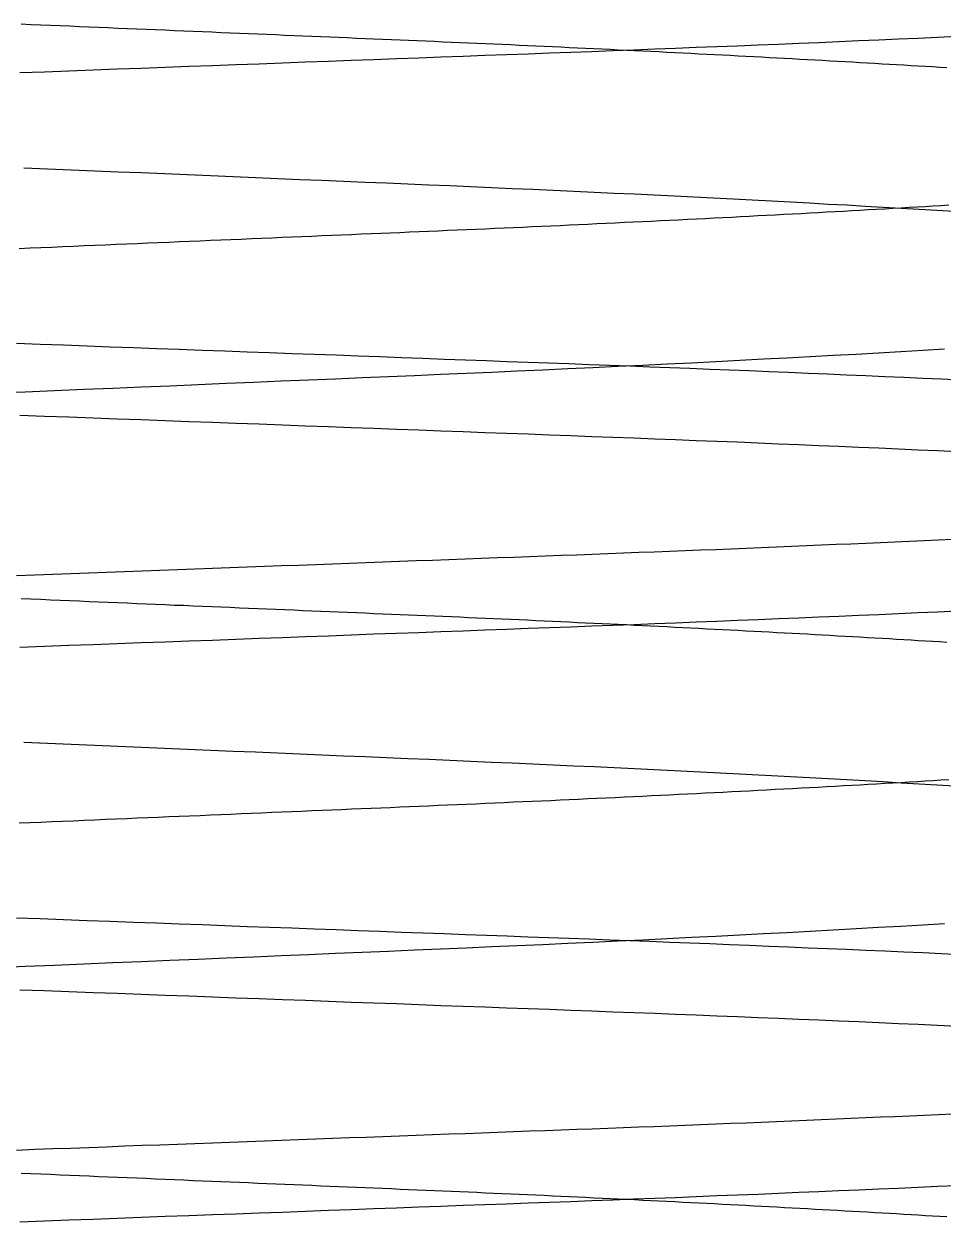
# Model space of a CAD drawing. Header units: millimetres. Extents: x 0 to 36.4, y -3.4 to 62.
# Drawn here: x 33.657 to 34.785, y 57.271 to 58.742 of the extents above; entities that cross this region are included whole.
import ezdxf

# ---------------------------------------------------------------- set-up
doc = ezdxf.new("R2010")
doc.units = ezdxf.units.MM

msp = doc.modelspace()

# ---------------------------------------------------------------- linework, layer by layer
at = {"color": 7, "linetype": 'Continuous'}
for p, q in [((33.6535, 58.7422), (33.6655, 58.7417)), ((33.6655, 58.7417), (33.6774, 58.7412)), ((33.6774, 58.7412), (33.6894, 58.7407)), ((33.6894, 58.7407), (33.7013, 58.7402)), ((33.7013, 58.7402), (33.7131, 58.7397)), ((33.7131, 58.7397), (33.7249, 58.7392)), ((33.7249, 58.7392), (33.7368, 58.7387)), ((33.7368, 58.7387), (33.7485, 58.7382)), ((33.7485, 58.7382), (33.7603, 58.7377)), ((33.7603, 58.7377), (33.772, 58.7372)), ((33.772, 58.7372), (33.7837, 58.7367)), ((33.7837, 58.7367), (33.7953, 58.7363)), ((33.7953, 58.7363), (33.8069, 58.7358)), ((33.8069, 58.7358), (33.8185, 58.7353)), ((33.8185, 58.7353), (33.8301, 58.7348)), ((33.8301, 58.7348), (33.8416, 58.7343)), ((33.8416, 58.7343), (33.8531, 58.7338)), ((33.8531, 58.7338), (33.8646, 58.7333)), ((33.8646, 58.7333), (33.876, 58.7329)), ((33.876, 58.7329), (33.8874, 58.7324)), ((33.8874, 58.7324), (33.8987, 58.7319)), ((33.8987, 58.7319), (33.9101, 58.7314)), ((33.9101, 58.7314), (33.9214, 58.7309)), ((33.9214, 58.7309), (33.9326, 58.7305)), ((33.9326, 58.7305), (33.9438, 58.73)), ((33.9438, 58.73), (33.955, 58.7295)), ((33.955, 58.7295), (33.9662, 58.7291)), ((33.9662, 58.7291), (33.9773, 58.7286)), ((33.9773, 58.7286), (33.9884, 58.7281)), ((33.9884, 58.7281), (33.9994, 58.7277)), ((33.9994, 58.7277), (34.0104, 58.7272)), ((34.0104, 58.7272), (34.0214, 58.7267)), ((34.0214, 58.7267), (34.0323, 58.7263)), ((34.0323, 58.7263), (34.0432, 58.7258)), ((34.0432, 58.7258), (34.0541, 58.7254)), ((34.0541, 58.7254), (34.0649, 58.7249)), ((34.0649, 58.7249), (34.0757, 58.7244)), ((34.0757, 58.7244), (34.0865, 58.724)), ((34.0865, 58.724), (34.0972, 58.7235)), ((34.0972, 58.7235), (34.1079, 58.7231)), ((34.1079, 58.7231), (34.1185, 58.7226)), ((34.1185, 58.7226), (34.1291, 58.7222)), ((34.1291, 58.7222), (34.1396, 58.7218)), ((34.1396, 58.7218), (34.1502, 58.7213)), ((34.1502, 58.7213), (34.1607, 58.7209)), ((34.1607, 58.7209), (34.1712, 58.7204)), ((34.1712, 58.7204), (34.1817, 58.72)), ((34.1817, 58.72), (34.1921, 58.7195)), ((34.1921, 58.7195), (34.2025, 58.7191)), ((34.2025, 58.7191), (34.2129, 58.7186)), ((34.2129, 58.7186), (34.2233, 58.7181)), ((34.2233, 58.7181), (34.2337, 58.7177)), ((34.2337, 58.7177), (34.2441, 58.7172)), ((34.2441, 58.7172), (34.2544, 58.7168)), ((34.2544, 58.7168), (34.2647, 58.7163)), ((34.2647, 58.7163), (34.275, 58.7158)), ((34.275, 58.7158), (34.2852, 58.7154)), ((34.558, 58.7161), (34.5328, 58.7151)), ((34.583, 58.7171), (34.558, 58.7161)), ((34.6079, 58.7182), (34.583, 58.7171)), ((34.6327, 58.7192), (34.6079, 58.7182)), ((34.6573, 58.7203), (34.6327, 58.7192)), ((34.6819, 58.7213), (34.6573, 58.7203)), ((34.7062, 58.7224), (34.6819, 58.7213)), ((34.7305, 58.7235), (34.7062, 58.7224)), ((34.7546, 58.7245), (34.7305, 58.7235)), ((34.7785, 58.7256), (34.7546, 58.7245)), ((34.8023, 58.7267), (34.7785, 58.7256)), ((34.1688, 58.7013), (34.1416, 58.7003)), ((34.1959, 58.7023), (34.1688, 58.7013)), ((34.2227, 58.7033), (34.1959, 58.7023)), ((34.2494, 58.7042), (34.2227, 58.7033)), ((34.2758, 58.7052), (34.2494, 58.7042)), ((34.3021, 58.7062), (34.2758, 58.7052)), ((34.2852, 58.7154), (34.2955, 58.7149)), ((34.2955, 58.7149), (34.3057, 58.7144)), ((34.3281, 58.7072), (34.3021, 58.7062)), ((34.3057, 58.7144), (34.3159, 58.714)), ((34.3159, 58.714), (34.326, 58.7135)), ((34.326, 58.7135), (34.3362, 58.713)), ((34.354, 58.7081), (34.3281, 58.7072)), ((34.3362, 58.713), (34.3463, 58.7125)), ((34.3463, 58.7125), (34.3564, 58.712)), ((34.3798, 58.7091), (34.354, 58.7081)), ((34.3564, 58.712), (34.3665, 58.7116)), ((34.3665, 58.7116), (34.3765, 58.7111)), ((34.3765, 58.7111), (34.3865, 58.7106)), ((34.4056, 58.7101), (34.3798, 58.7091)), ((34.3865, 58.7106), (34.3965, 58.7101)), ((34.3965, 58.7101), (34.4065, 58.7096)), ((34.4312, 58.7111), (34.4056, 58.7101)), ((34.4065, 58.7096), (34.4164, 58.7091)), ((34.4164, 58.7091), (34.4263, 58.7087)), ((34.4263, 58.7087), (34.4362, 58.7082)), ((34.4568, 58.7121), (34.4312, 58.7111)), ((34.4362, 58.7082), (34.4461, 58.7077)), ((34.4461, 58.7077), (34.4559, 58.7072)), ((34.4559, 58.7072), (34.4657, 58.7067)), ((34.4822, 58.7131), (34.4568, 58.7121)), ((34.4657, 58.7067), (34.4755, 58.7062)), ((34.4755, 58.7062), (34.4853, 58.7057)), ((34.5076, 58.7141), (34.4822, 58.7131)), ((34.4853, 58.7057), (34.495, 58.7052)), ((34.495, 58.7052), (34.5047, 58.7047)), ((34.5047, 58.7047), (34.5143, 58.7042)), ((34.5328, 58.7151), (34.5076, 58.7141)), ((34.5143, 58.7042), (34.524, 58.7037)), ((34.524, 58.7037), (34.5336, 58.7032)), ((34.5336, 58.7032), (34.5432, 58.7027)), ((34.5432, 58.7027), (34.5527, 58.7022)), ((34.5527, 58.7022), (34.5622, 58.7017)), ((34.5622, 58.7017), (34.5717, 58.7012)), ((34.5717, 58.7012), (34.5812, 58.7007)), ((33.7713, 58.6865), (33.7417, 58.6854)), ((33.8008, 58.6876), (33.7713, 58.6865)), ((33.8301, 58.6887), (33.8008, 58.6876)), ((33.8593, 58.6898), (33.8301, 58.6887)), ((33.8883, 58.6909), (33.8593, 58.6898)), ((33.9171, 58.6919), (33.8883, 58.6909)), ((33.9458, 58.693), (33.9171, 58.6919)), ((33.9743, 58.6941), (33.9458, 58.693)), ((34.0026, 58.6951), (33.9743, 58.6941)), ((34.0308, 58.6961), (34.0026, 58.6951)), ((34.0587, 58.6972), (34.0308, 58.6961)), ((34.0865, 58.6982), (34.0587, 58.6972)), ((34.1142, 58.6992), (34.0865, 58.6982)), ((34.1416, 58.7003), (34.1142, 58.6992)), ((34.5812, 58.7007), (34.5906, 58.7002)), ((34.5906, 58.7002), (34.6, 58.6997)), ((34.6, 58.6997), (34.6094, 58.6991)), ((34.6094, 58.6991), (34.6187, 58.6986)), ((34.6187, 58.6986), (34.628, 58.6981)), ((34.628, 58.6981), (34.6373, 58.6976)), ((34.6373, 58.6976), (34.6465, 58.6971)), ((34.6465, 58.6971), (34.6557, 58.6966)), ((34.6557, 58.6966), (34.6649, 58.696)), ((34.6649, 58.696), (34.674, 58.6955)), ((34.674, 58.6955), (34.6831, 58.695)), ((34.6831, 58.695), (34.6922, 58.6945)), ((34.6922, 58.6945), (34.7012, 58.694)), ((34.7012, 58.694), (34.7102, 58.6934)), ((34.7102, 58.6934), (34.7192, 58.6929)), ((34.7192, 58.6929), (34.7281, 58.6924)), ((34.7281, 58.6924), (34.737, 58.6919)), ((34.737, 58.6919), (34.7459, 58.6913)), ((34.7459, 58.6913), (34.7547, 58.6908)), ((34.7547, 58.6908), (34.7635, 58.6903)), ((34.7635, 58.6903), (34.7722, 58.6898)), ((34.7722, 58.6898), (34.781, 58.6892)), ((34.781, 58.6892), (34.7896, 58.6887)), ((33.682, 58.6832), (33.652, 58.6821)), ((33.7119, 58.6843), (33.682, 58.6832)), ((33.7417, 58.6854), (33.7119, 58.6843)), ((33.6566, 58.5657), (33.6859, 58.5645)), ((33.6859, 58.5645), (33.715, 58.5632)), ((33.715, 58.5632), (33.7439, 58.562)), ((33.7439, 58.562), (33.7726, 58.5608)), ((33.7726, 58.5608), (33.8012, 58.5596)), ((33.8012, 58.5596), (33.8296, 58.5584)), ((33.8296, 58.5584), (33.8577, 58.5572)), ((33.8577, 58.5572), (33.8857, 58.5561)), ((33.8857, 58.5561), (33.9135, 58.5549)), ((33.9135, 58.5549), (33.9411, 58.5537)), ((33.9411, 58.5537), (33.9684, 58.5526)), ((33.9684, 58.5526), (33.9956, 58.5514)), ((33.9956, 58.5514), (34.0225, 58.5503)), ((34.0225, 58.5503), (34.0492, 58.5492)), ((34.0492, 58.5492), (34.0757, 58.5481)), ((34.0757, 58.5481), (34.1019, 58.547)), ((34.1019, 58.547), (34.128, 58.5459)), ((34.128, 58.5459), (34.1538, 58.5448)), ((34.1538, 58.5448), (34.1795, 58.5437)), ((34.1795, 58.5437), (34.2052, 58.5426)), ((34.2052, 58.5426), (34.2307, 58.5414)), ((34.2307, 58.5414), (34.2561, 58.5403)), ((34.2561, 58.5403), (34.2814, 58.5392)), ((34.2814, 58.5392), (34.3066, 58.538)), ((34.3066, 58.538), (34.3317, 58.5369)), ((34.3317, 58.5369), (34.3567, 58.5357)), ((34.3567, 58.5357), (34.3815, 58.5345)), ((34.3815, 58.5345), (34.4062, 58.5334)), ((34.4062, 58.5334), (34.4307, 58.5322)), ((34.4307, 58.5322), (34.4551, 58.531)), ((34.4551, 58.531), (34.4793, 58.5298)), ((34.4793, 58.5298), (34.5034, 58.5286)), ((34.5034, 58.5286), (34.5273, 58.5273)), ((34.5273, 58.5273), (34.551, 58.5261)), ((34.551, 58.5261), (34.5746, 58.5249)), ((34.5746, 58.5249), (34.5979, 58.5236)), ((34.5979, 58.5236), (34.6211, 58.5224)), ((34.6213, 58.5098), (34.6109, 58.5092)), ((34.6211, 58.5224), (34.6441, 58.5211)), ((34.6318, 58.5103), (34.6213, 58.5098)), ((34.6422, 58.5109), (34.6318, 58.5103)), ((34.6525, 58.5115), (34.6422, 58.5109)), ((34.6441, 58.5211), (34.6669, 58.5199)), ((34.6628, 58.512), (34.6525, 58.5115)), ((34.6731, 58.5126), (34.6628, 58.512)), ((34.6669, 58.5199), (34.6894, 58.5186)), ((34.6833, 58.5132), (34.6731, 58.5126)), ((34.6934, 58.5138), (34.6833, 58.5132)), ((34.6894, 58.5186), (34.7118, 58.5173)), ((34.7036, 58.5143), (34.6934, 58.5138)), ((34.7136, 58.5149), (34.7036, 58.5143)), ((34.7118, 58.5173), (34.7339, 58.516)), ((34.7236, 58.5155), (34.7136, 58.5149)), ((34.7336, 58.5161), (34.7236, 58.5155)), ((34.7434, 58.5167), (34.7336, 58.5161)), ((34.7339, 58.516), (34.7559, 58.5148)), ((34.7533, 58.5172), (34.7434, 58.5167)), ((34.7631, 58.5178), (34.7533, 58.5172)), ((34.7559, 58.5148), (34.7776, 58.5135)), ((34.7728, 58.5184), (34.7631, 58.5178)), ((34.7825, 58.519), (34.7728, 58.5184)), ((34.7776, 58.5135), (34.799, 58.5122)), ((34.7921, 58.5196), (34.7825, 58.519)), ((34.3263, 58.495), (34.315, 58.4945)), ((34.3376, 58.4955), (34.3263, 58.495)), ((34.3489, 58.4961), (34.3376, 58.4955)), ((34.3602, 58.4966), (34.3489, 58.4961)), ((34.3715, 58.4971), (34.3602, 58.4966)), ((34.3827, 58.4977), (34.3715, 58.4971)), ((34.3939, 58.4982), (34.3827, 58.4977)), ((34.405, 58.4987), (34.3939, 58.4982)), ((34.4162, 58.4993), (34.405, 58.4987)), ((34.4273, 58.4998), (34.4162, 58.4993)), ((34.4383, 58.5003), (34.4273, 58.4998)), ((34.4494, 58.5009), (34.4383, 58.5003)), ((34.4604, 58.5014), (34.4494, 58.5009)), ((34.4714, 58.502), (34.4604, 58.5014)), ((34.4823, 58.5025), (34.4714, 58.502)), ((34.4932, 58.5031), (34.4823, 58.5025)), ((34.5041, 58.5036), (34.4932, 58.5031)), ((34.5149, 58.5042), (34.5041, 58.5036)), ((34.5257, 58.5047), (34.5149, 58.5042)), ((34.5365, 58.5053), (34.5257, 58.5047)), ((34.5472, 58.5058), (34.5365, 58.5053)), ((34.5579, 58.5064), (34.5472, 58.5058)), ((34.5686, 58.507), (34.5579, 58.5064)), ((34.5792, 58.5075), (34.5686, 58.507)), ((34.5898, 58.5081), (34.5792, 58.5075)), ((34.6004, 58.5086), (34.5898, 58.5081)), ((34.6109, 58.5092), (34.6004, 58.5086)), ((33.9858, 58.4803), (33.9734, 58.4798)), ((33.9981, 58.4808), (33.9858, 58.4803)), ((34.0103, 58.4813), (33.9981, 58.4808)), ((34.0225, 58.4819), (34.0103, 58.4813)), ((34.0347, 58.4824), (34.0225, 58.4819)), ((34.0468, 58.4829), (34.0347, 58.4824)), ((34.0589, 58.4834), (34.0468, 58.4829)), ((34.0709, 58.4839), (34.0589, 58.4834)), ((34.0829, 58.4844), (34.0709, 58.4839)), ((34.0948, 58.4849), (34.0829, 58.4844)), ((34.1066, 58.4854), (34.0948, 58.4849)), ((34.1184, 58.4859), (34.1066, 58.4854)), ((34.1302, 58.4864), (34.1184, 58.4859)), ((34.1419, 58.4869), (34.1302, 58.4864)), ((34.1536, 58.4874), (34.1419, 58.4869)), ((34.1652, 58.4879), (34.1536, 58.4874)), ((34.1769, 58.4884), (34.1652, 58.4879)), ((34.1885, 58.4889), (34.1769, 58.4884)), ((34.2001, 58.4894), (34.1885, 58.4889)), ((34.2117, 58.4899), (34.2001, 58.4894)), ((34.2233, 58.4904), (34.2117, 58.4899)), ((34.2348, 58.4909), (34.2233, 58.4904)), ((34.2463, 58.4914), (34.2348, 58.4909)), ((34.2578, 58.4919), (34.2463, 58.4914)), ((34.2693, 58.4924), (34.2578, 58.4919)), ((34.2807, 58.4929), (34.2693, 58.4924)), ((34.2922, 58.4935), (34.2807, 58.4929)), ((34.3036, 58.494), (34.2922, 58.4935)), ((34.315, 58.4945), (34.3036, 58.494)), ((33.6644, 58.4668), (33.6511, 58.4662)), ((33.6777, 58.4673), (33.6644, 58.4668)), ((33.691, 58.4679), (33.6777, 58.4673)), ((33.7042, 58.4684), (33.691, 58.4679)), ((33.7175, 58.469), (33.7042, 58.4684)), ((33.7306, 58.4696), (33.7175, 58.469)), ((33.7438, 58.4701), (33.7306, 58.4696)), ((33.7569, 58.4707), (33.7438, 58.4701)), ((33.7699, 58.4712), (33.7569, 58.4707)), ((33.783, 58.4718), (33.7699, 58.4712)), ((33.7959, 58.4723), (33.783, 58.4718)), ((33.8089, 58.4729), (33.7959, 58.4723)), ((33.8218, 58.4734), (33.8089, 58.4729)), ((33.8347, 58.4739), (33.8218, 58.4734)), ((33.8475, 58.4745), (33.8347, 58.4739)), ((33.8603, 58.475), (33.8475, 58.4745)), ((33.873, 58.4756), (33.8603, 58.475)), ((33.8857, 58.4761), (33.873, 58.4756)), ((33.8984, 58.4766), (33.8857, 58.4761)), ((33.911, 58.4772), (33.8984, 58.4766)), ((33.9236, 58.4777), (33.911, 58.4772)), ((33.9361, 58.4782), (33.9236, 58.4777)), ((33.9486, 58.4787), (33.9361, 58.4782)), ((33.961, 58.4793), (33.9486, 58.4787)), ((33.9734, 58.4798), (33.961, 58.4793)), ((33.6479, 58.3502), (33.6768, 58.3491)), ((33.6768, 58.3491), (33.7056, 58.348)), ((33.7056, 58.348), (33.7343, 58.347)), ((33.7343, 58.347), (33.7628, 58.3459)), ((33.7628, 58.3459), (33.7912, 58.3449)), ((33.7912, 58.3449), (33.8195, 58.3438)), ((33.8195, 58.3438), (33.8476, 58.3428)), ((33.8476, 58.3428), (33.8755, 58.3417)), ((33.8755, 58.3417), (33.9034, 58.3407)), ((33.9034, 58.3407), (33.931, 58.3397)), ((33.931, 58.3397), (33.9585, 58.3387)), ((33.9585, 58.3387), (33.9859, 58.3377)), ((33.9859, 58.3377), (34.0131, 58.3367)), ((34.0131, 58.3367), (34.0401, 58.3357)), ((34.0401, 58.3357), (34.067, 58.3347)), ((34.067, 58.3347), (34.0937, 58.3337)), ((34.0937, 58.3337), (34.1202, 58.3327)), ((34.6221, 58.3334), (34.5935, 58.3319)), ((34.6504, 58.335), (34.6221, 58.3334)), ((34.6784, 58.3365), (34.6504, 58.335)), ((34.706, 58.3381), (34.6784, 58.3365)), ((34.7334, 58.3397), (34.706, 58.3381)), ((34.7604, 58.3413), (34.7334, 58.3397)), ((34.787, 58.3429), (34.7604, 58.3413)), ((34.1202, 58.3327), (34.1465, 58.3317)), ((34.1465, 58.3317), (34.1727, 58.3307)), ((34.1727, 58.3307), (34.1987, 58.3298)), ((34.1987, 58.3298), (34.2245, 58.3288)), ((34.2245, 58.3288), (34.2502, 58.3279)), ((34.2502, 58.3279), (34.2756, 58.3269)), ((34.2756, 58.3269), (34.3009, 58.326)), ((34.3247, 58.3186), (34.2937, 58.3171)), ((34.3009, 58.326), (34.3259, 58.3251)), ((34.3554, 58.32), (34.3247, 58.3186)), ((34.3259, 58.3251), (34.3509, 58.3241)), ((34.3509, 58.3241), (34.3757, 58.3232)), ((34.386, 58.3214), (34.3554, 58.32)), ((34.3757, 58.3232), (34.4005, 58.3223)), ((34.4164, 58.3229), (34.386, 58.3214)), ((34.4005, 58.3223), (34.4252, 58.3213)), ((34.4465, 58.3244), (34.4164, 58.3229)), ((34.4252, 58.3213), (34.4498, 58.3204)), ((34.4764, 58.3258), (34.4465, 58.3244)), ((34.4498, 58.3204), (34.4743, 58.3194)), ((34.4743, 58.3194), (34.4988, 58.3184)), ((34.5061, 58.3273), (34.4764, 58.3258)), ((34.4988, 58.3184), (34.5231, 58.3175)), ((34.5355, 58.3288), (34.5061, 58.3273)), ((34.5647, 58.3304), (34.5355, 58.3288)), ((34.5935, 58.3319), (34.5647, 58.3304)), ((34.0061, 58.3048), (33.9727, 58.3034)), ((34.0392, 58.3062), (34.0061, 58.3048)), ((34.0719, 58.3075), (34.0392, 58.3062)), ((34.1043, 58.3089), (34.0719, 58.3075)), ((34.1363, 58.3103), (34.1043, 58.3089)), ((34.1681, 58.3116), (34.1363, 58.3103)), ((34.1997, 58.313), (34.1681, 58.3116)), ((34.2312, 58.3143), (34.1997, 58.313)), ((34.2625, 58.3157), (34.2312, 58.3143)), ((34.2937, 58.3171), (34.2625, 58.3157)), ((34.5231, 58.3175), (34.5473, 58.3165)), ((34.5473, 58.3165), (34.5714, 58.3155)), ((34.5714, 58.3155), (34.5955, 58.3145)), ((34.5955, 58.3145), (34.6194, 58.3135)), ((34.6194, 58.3135), (34.6432, 58.3125)), ((34.6432, 58.3125), (34.6668, 58.3115)), ((34.6668, 58.3115), (34.6904, 58.3105)), ((34.6904, 58.3105), (34.7138, 58.3094)), ((34.7138, 58.3094), (34.7371, 58.3084)), ((34.7371, 58.3084), (34.7602, 58.3074)), ((34.7602, 58.3074), (34.7832, 58.3063)), ((34.7832, 58.3063), (34.8061, 58.3053)), ((33.6585, 58.2901), (33.6222, 58.2886)), ((33.6945, 58.2917), (33.6585, 58.2901)), ((33.7303, 58.2932), (33.6945, 58.2917)), ((33.7658, 58.2947), (33.7303, 58.2932)), ((33.8011, 58.2961), (33.7658, 58.2947)), ((33.836, 58.2976), (33.8011, 58.2961)), ((33.8707, 58.2991), (33.836, 58.2976)), ((33.905, 58.3005), (33.8707, 58.2991)), ((33.939, 58.3019), (33.905, 58.3005)), ((33.9727, 58.3034), (33.939, 58.3019)), ((33.652, 58.2618), (33.682, 58.2607)), ((33.682, 58.2607), (33.7119, 58.2596)), ((33.7119, 58.2596), (33.7417, 58.2585)), ((33.7417, 58.2585), (33.7713, 58.2574)), ((33.7713, 58.2574), (33.8008, 58.2563)), ((33.8008, 58.2563), (33.8301, 58.2552)), ((33.8301, 58.2552), (33.8593, 58.2542)), ((33.8593, 58.2542), (33.8883, 58.2531)), ((33.8883, 58.2531), (33.9171, 58.252)), ((33.9171, 58.252), (33.9458, 58.251)), ((33.9458, 58.251), (33.9743, 58.2499)), ((33.9743, 58.2499), (34.0026, 58.2488)), ((34.0026, 58.2488), (34.0308, 58.2478)), ((34.0308, 58.2478), (34.0587, 58.2468)), ((34.0587, 58.2468), (34.0865, 58.2457)), ((34.0865, 58.2457), (34.1142, 58.2447)), ((34.1142, 58.2447), (34.1416, 58.2437)), ((34.1416, 58.2437), (34.1688, 58.2427)), ((34.1688, 58.2427), (34.1959, 58.2417)), ((34.1959, 58.2417), (34.2227, 58.2407)), ((34.2227, 58.2407), (34.2494, 58.2397)), ((34.2494, 58.2397), (34.2758, 58.2387)), ((34.2758, 58.2387), (34.3021, 58.2378)), ((34.3021, 58.2378), (34.3281, 58.2368)), ((34.3281, 58.2368), (34.354, 58.2358)), ((34.354, 58.2358), (34.3798, 58.2349)), ((34.3798, 58.2349), (34.4056, 58.2339)), ((34.4056, 58.2339), (34.4312, 58.2329)), ((34.4312, 58.2329), (34.4568, 58.2319)), ((34.4568, 58.2319), (34.4822, 58.2309)), ((34.4822, 58.2309), (34.5076, 58.2299)), ((34.5076, 58.2299), (34.5328, 58.2289)), ((34.5328, 58.2289), (34.558, 58.2278)), ((34.558, 58.2278), (34.583, 58.2268)), ((34.583, 58.2268), (34.6079, 58.2258)), ((34.6079, 58.2258), (34.6327, 58.2247)), ((34.6327, 58.2247), (34.6573, 58.2237)), ((34.6573, 58.2237), (34.6819, 58.2226)), ((34.6819, 58.2226), (34.7062, 58.2216)), ((34.7062, 58.2216), (34.7305, 58.2205)), ((34.7305, 58.2205), (34.7546, 58.2194)), ((34.7546, 58.2194), (34.7785, 58.2183)), ((34.7785, 58.2183), (34.8023, 58.2173)), ((34.5434, 58.0982), (34.5248, 58.0974)), ((34.562, 58.0989), (34.5434, 58.0982)), ((34.5805, 58.0997), (34.562, 58.0989)), ((34.599, 58.1004), (34.5805, 58.0997)), ((34.6174, 58.1012), (34.599, 58.1004)), ((34.6357, 58.102), (34.6174, 58.1012)), ((34.6539, 58.1028), (34.6357, 58.102)), ((34.6721, 58.1035), (34.6539, 58.1028)), ((34.6902, 58.1043), (34.6721, 58.1035)), ((34.7082, 58.1051), (34.6902, 58.1043)), ((34.7261, 58.1059), (34.7082, 58.1051)), ((34.744, 58.1067), (34.7261, 58.1059)), ((34.7618, 58.1075), (34.744, 58.1067)), ((34.7795, 58.1083), (34.7618, 58.1075)), ((34.7971, 58.1091), (34.7795, 58.1083)), ((34.1585, 58.0835), (34.1383, 58.0828)), ((34.1786, 58.0843), (34.1585, 58.0835)), ((34.1986, 58.085), (34.1786, 58.0843)), ((34.2184, 58.0857), (34.1986, 58.085)), ((34.2382, 58.0865), (34.2184, 58.0857)), ((34.2579, 58.0872), (34.2382, 58.0865)), ((34.2774, 58.0879), (34.2579, 58.0872)), ((34.2968, 58.0886), (34.2774, 58.0879)), ((34.3162, 58.0894), (34.2968, 58.0886)), ((34.3354, 58.0901), (34.3162, 58.0894)), ((34.3545, 58.0908), (34.3354, 58.0901)), ((34.3737, 58.0915), (34.3545, 58.0908)), ((34.3927, 58.0922), (34.3737, 58.0915)), ((34.4117, 58.093), (34.3927, 58.0922)), ((34.4307, 58.0937), (34.4117, 58.093)), ((34.4496, 58.0944), (34.4307, 58.0937)), ((34.4685, 58.0952), (34.4496, 58.0944)), ((34.4873, 58.0959), (34.4685, 58.0952)), ((34.5061, 58.0966), (34.4873, 58.0959)), ((34.5248, 58.0974), (34.5061, 58.0966)), ((33.7583, 58.0687), (33.7364, 58.0679)), ((33.7802, 58.0695), (33.7583, 58.0687)), ((33.802, 58.0703), (33.7802, 58.0695)), ((33.8237, 58.0711), (33.802, 58.0703)), ((33.8453, 58.0719), (33.8237, 58.0711)), ((33.8668, 58.0727), (33.8453, 58.0719)), ((33.8883, 58.0735), (33.8668, 58.0727)), ((33.9096, 58.0743), (33.8883, 58.0735)), ((33.9309, 58.0751), (33.9096, 58.0743)), ((33.9521, 58.0759), (33.9309, 58.0751)), ((33.9732, 58.0767), (33.9521, 58.0759)), ((33.9941, 58.0774), (33.9732, 58.0767)), ((34.015, 58.0782), (33.9941, 58.0774)), ((34.0358, 58.079), (34.015, 58.0782)), ((34.0565, 58.0797), (34.0358, 58.079)), ((34.0771, 58.0805), (34.0565, 58.0797)), ((34.0976, 58.0813), (34.0771, 58.0805)), ((34.118, 58.082), (34.0976, 58.0813)), ((34.1383, 58.0828), (34.118, 58.082)), ((33.6701, 58.0654), (33.6478, 58.0646)), ((33.6922, 58.0662), (33.6701, 58.0654)), ((33.7143, 58.0671), (33.6922, 58.0662)), ((33.7364, 58.0679), (33.7143, 58.0671)), ((33.6535, 58.0367), (33.6655, 58.0362)), ((33.6655, 58.0362), (33.6774, 58.0357)), ((33.6774, 58.0357), (33.6894, 58.0352)), ((33.6894, 58.0352), (33.7013, 58.0347)), ((33.7013, 58.0347), (33.7131, 58.0342)), ((33.7131, 58.0342), (33.7249, 58.0337)), ((33.7249, 58.0337), (33.7368, 58.0332)), ((33.7368, 58.0332), (33.7485, 58.0327)), ((33.7485, 58.0327), (33.7603, 58.0322)), ((33.7603, 58.0322), (33.772, 58.0317)), ((33.772, 58.0317), (33.7837, 58.0312)), ((33.7837, 58.0312), (33.7953, 58.0307)), ((33.7953, 58.0307), (33.8069, 58.0302)), ((33.8069, 58.0302), (33.8185, 58.0297)), ((33.8185, 58.0297), (33.8301, 58.0292)), ((33.8301, 58.0292), (33.8416, 58.0287)), ((33.8416, 58.0287), (33.8531, 58.0283)), ((33.8531, 58.0283), (33.8646, 58.0278)), ((33.8646, 58.0278), (33.876, 58.0273)), ((33.876, 58.0273), (33.8874, 58.0268)), ((33.8874, 58.0268), (33.8987, 58.0263)), ((33.8987, 58.0263), (33.9101, 58.0259)), ((33.9101, 58.0259), (33.9214, 58.0254)), ((33.9214, 58.0254), (33.9326, 58.0249)), ((33.9326, 58.0249), (33.9438, 58.0244)), ((33.9438, 58.0244), (33.955, 58.024)), ((33.955, 58.024), (33.9662, 58.0235)), ((33.9662, 58.0235), (33.9773, 58.023)), ((33.9773, 58.023), (33.9884, 58.0226)), ((33.9884, 58.0226), (33.9994, 58.0221)), ((33.9994, 58.0221), (34.0104, 58.0216)), ((34.0104, 58.0216), (34.0214, 58.0212)), ((34.0214, 58.0212), (34.0323, 58.0207)), ((34.0323, 58.0207), (34.0432, 58.0203)), ((34.0432, 58.0203), (34.0541, 58.0198)), ((34.0541, 58.0198), (34.0649, 58.0193)), ((34.0649, 58.0193), (34.0757, 58.0189)), ((34.0757, 58.0189), (34.0865, 58.0184)), ((34.0865, 58.0184), (34.0972, 58.018)), ((34.0972, 58.018), (34.1079, 58.0175)), ((34.1079, 58.0175), (34.1185, 58.0171)), ((34.1185, 58.0171), (34.1291, 58.0166)), ((34.1291, 58.0166), (34.1396, 58.0162)), ((34.1396, 58.0162), (34.1502, 58.0158)), ((34.1502, 58.0158), (34.1607, 58.0153)), ((34.1607, 58.0153), (34.1712, 58.0149)), ((34.1712, 58.0149), (34.1817, 58.0144)), ((34.1817, 58.0144), (34.1921, 58.014)), ((34.1921, 58.014), (34.2025, 58.0135)), ((34.2025, 58.0135), (34.2129, 58.013)), ((34.2129, 58.013), (34.2233, 58.0126)), ((34.2233, 58.0126), (34.2337, 58.0121)), ((34.2337, 58.0121), (34.2441, 58.0117)), ((34.2441, 58.0117), (34.2544, 58.0112)), ((34.2544, 58.0112), (34.2647, 58.0107)), ((34.2647, 58.0107), (34.275, 58.0103)), ((34.275, 58.0103), (34.2852, 58.0098)), ((34.2852, 58.0098), (34.2955, 58.0093)), ((34.5328, 58.0095), (34.5076, 58.0085)), ((34.558, 58.0106), (34.5328, 58.0095)), ((34.583, 58.0116), (34.558, 58.0106)), ((34.6079, 58.0126), (34.583, 58.0116)), ((34.6327, 58.0137), (34.6079, 58.0126)), ((34.6573, 58.0147), (34.6327, 58.0137)), ((34.6819, 58.0158), (34.6573, 58.0147)), ((34.7062, 58.0168), (34.6819, 58.0158)), ((34.7305, 58.0179), (34.7062, 58.0168)), ((34.7546, 58.019), (34.7305, 58.0179)), ((34.7785, 58.02), (34.7546, 58.019)), ((34.8023, 58.0211), (34.7785, 58.02)), ((34.1688, 57.9957), (34.1416, 57.9947)), ((34.1959, 57.9967), (34.1688, 57.9957)), ((34.2227, 57.9977), (34.1959, 57.9967)), ((34.2494, 57.9987), (34.2227, 57.9977)), ((34.2758, 57.9997), (34.2494, 57.9987)), ((34.3021, 58.0006), (34.2758, 57.9997)), ((34.2955, 58.0093), (34.3057, 58.0089)), ((34.3281, 58.0016), (34.3021, 58.0006)), ((34.3057, 58.0089), (34.3159, 58.0084)), ((34.3159, 58.0084), (34.326, 58.0079)), ((34.326, 58.0079), (34.3362, 58.0074)), ((34.354, 58.0026), (34.3281, 58.0016)), ((34.3362, 58.0074), (34.3463, 58.007)), ((34.3463, 58.007), (34.3564, 58.0065)), ((34.3798, 58.0035), (34.354, 58.0026)), ((34.3564, 58.0065), (34.3665, 58.006)), ((34.3665, 58.006), (34.3765, 58.0055)), ((34.3765, 58.0055), (34.3865, 58.005)), ((34.4056, 58.0045), (34.3798, 58.0035)), ((34.3865, 58.005), (34.3965, 58.0046)), ((34.3965, 58.0046), (34.4065, 58.0041)), ((34.4312, 58.0055), (34.4056, 58.0045)), ((34.4065, 58.0041), (34.4164, 58.0036)), ((34.4164, 58.0036), (34.4263, 58.0031)), ((34.4263, 58.0031), (34.4362, 58.0026)), ((34.4568, 58.0065), (34.4312, 58.0055)), ((34.4362, 58.0026), (34.4461, 58.0021)), ((34.4461, 58.0021), (34.4559, 58.0016)), ((34.4559, 58.0016), (34.4657, 58.0011)), ((34.4822, 58.0075), (34.4568, 58.0065)), ((34.4657, 58.0011), (34.4755, 58.0006)), ((34.4755, 58.0006), (34.4853, 58.0001)), ((34.5076, 58.0085), (34.4822, 58.0075)), ((34.4853, 58.0001), (34.495, 57.9996)), ((34.495, 57.9996), (34.5047, 57.9991)), ((34.5047, 57.9991), (34.5143, 57.9986)), ((34.5143, 57.9986), (34.524, 57.9981)), ((34.524, 57.9981), (34.5336, 57.9976)), ((34.5336, 57.9976), (34.5432, 57.9971)), ((34.5432, 57.9971), (34.5527, 57.9966)), ((34.5527, 57.9966), (34.5622, 57.9961)), ((34.5622, 57.9961), (34.5717, 57.9956)), ((34.5717, 57.9956), (34.5812, 57.9951)), ((34.5812, 57.9951), (34.5906, 57.9946)), ((33.7713, 57.981), (33.7417, 57.9799)), ((33.8008, 57.9821), (33.7713, 57.981)), ((33.8301, 57.9832), (33.8008, 57.9821)), ((33.8593, 57.9842), (33.8301, 57.9832)), ((33.8883, 57.9853), (33.8593, 57.9842)), ((33.9171, 57.9864), (33.8883, 57.9853)), ((33.9458, 57.9874), (33.9171, 57.9864)), ((33.9743, 57.9885), (33.9458, 57.9874)), ((34.0026, 57.9896), (33.9743, 57.9885)), ((34.0308, 57.9906), (34.0026, 57.9896)), ((34.0587, 57.9916), (34.0308, 57.9906)), ((34.0865, 57.9927), (34.0587, 57.9916)), ((34.1142, 57.9937), (34.0865, 57.9927)), ((34.1416, 57.9947), (34.1142, 57.9937)), ((34.5906, 57.9946), (34.6, 57.9941)), ((34.6, 57.9941), (34.6094, 57.9936)), ((34.6094, 57.9936), (34.6187, 57.9931)), ((34.6187, 57.9931), (34.628, 57.9926)), ((34.628, 57.9926), (34.6373, 57.992)), ((34.6373, 57.992), (34.6465, 57.9915)), ((34.6465, 57.9915), (34.6557, 57.991)), ((34.6557, 57.991), (34.6649, 57.9905)), ((34.6649, 57.9905), (34.674, 57.99)), ((34.674, 57.99), (34.6831, 57.9895)), ((34.6831, 57.9895), (34.6922, 57.9889)), ((34.6922, 57.9889), (34.7012, 57.9884)), ((34.7012, 57.9884), (34.7102, 57.9879)), ((34.7102, 57.9879), (34.7192, 57.9874)), ((34.7192, 57.9874), (34.7281, 57.9868)), ((34.7281, 57.9868), (34.737, 57.9863)), ((34.737, 57.9863), (34.7459, 57.9858)), ((34.7459, 57.9858), (34.7547, 57.9853)), ((34.7547, 57.9853), (34.7635, 57.9847)), ((34.7635, 57.9847), (34.7722, 57.9842)), ((34.7722, 57.9842), (34.781, 57.9837)), ((34.781, 57.9837), (34.7896, 57.9831)), ((33.682, 57.9777), (33.652, 57.9766)), ((33.7119, 57.9788), (33.682, 57.9777)), ((33.7417, 57.9799), (33.7119, 57.9788)), ((33.6566, 57.8601), (33.6859, 57.8589)), ((33.6859, 57.8589), (33.715, 57.8577)), ((33.715, 57.8577), (33.7439, 57.8565)), ((33.7439, 57.8565), (33.7726, 57.8553)), ((33.7726, 57.8553), (33.8012, 57.8541)), ((33.8012, 57.8541), (33.8296, 57.8529)), ((33.8296, 57.8529), (33.8577, 57.8517)), ((33.8577, 57.8517), (33.8857, 57.8505)), ((33.8857, 57.8505), (33.9135, 57.8493)), ((33.9135, 57.8493), (33.9411, 57.8482)), ((33.9411, 57.8482), (33.9684, 57.847)), ((33.9684, 57.847), (33.9956, 57.8459)), ((33.9956, 57.8459), (34.0225, 57.8447)), ((34.0225, 57.8447), (34.0492, 57.8436)), ((34.0492, 57.8436), (34.0757, 57.8425)), ((34.0757, 57.8425), (34.1019, 57.8414)), ((34.1019, 57.8414), (34.128, 57.8403)), ((34.128, 57.8403), (34.1538, 57.8392)), ((34.1538, 57.8392), (34.1795, 57.8381)), ((34.1795, 57.8381), (34.2052, 57.837)), ((34.2052, 57.837), (34.2307, 57.8359)), ((34.2307, 57.8359), (34.2561, 57.8348)), ((34.2561, 57.8348), (34.2814, 57.8336)), ((34.2814, 57.8336), (34.3066, 57.8325)), ((34.3066, 57.8325), (34.3317, 57.8313)), ((34.3317, 57.8313), (34.3567, 57.8302)), ((34.3567, 57.8302), (34.3815, 57.829)), ((34.3815, 57.829), (34.4062, 57.8278)), ((34.4062, 57.8278), (34.4307, 57.8266)), ((34.4307, 57.8266), (34.4551, 57.8254)), ((34.4551, 57.8254), (34.4793, 57.8242)), ((34.4793, 57.8242), (34.5034, 57.823)), ((34.5034, 57.823), (34.5273, 57.8218)), ((34.5273, 57.8218), (34.551, 57.8206)), ((34.551, 57.8206), (34.5746, 57.8193)), ((34.5746, 57.8193), (34.5979, 57.8181)), ((34.5979, 57.8181), (34.6211, 57.8168)), ((34.6109, 57.8036), (34.6004, 57.8031)), ((34.6213, 57.8042), (34.6109, 57.8036)), ((34.6211, 57.8168), (34.6441, 57.8156)), ((34.6318, 57.8048), (34.6213, 57.8042)), ((34.6422, 57.8054), (34.6318, 57.8048)), ((34.6525, 57.8059), (34.6422, 57.8054)), ((34.6441, 57.8156), (34.6669, 57.8143)), ((34.6628, 57.8065), (34.6525, 57.8059)), ((34.6731, 57.8071), (34.6628, 57.8065)), ((34.6669, 57.8143), (34.6894, 57.813)), ((34.6833, 57.8076), (34.6731, 57.8071)), ((34.6934, 57.8082), (34.6833, 57.8076)), ((34.6894, 57.813), (34.7118, 57.8118)), ((34.7036, 57.8088), (34.6934, 57.8082)), ((34.7136, 57.8094), (34.7036, 57.8088)), ((34.7118, 57.8118), (34.7339, 57.8105)), ((34.7236, 57.8099), (34.7136, 57.8094)), ((34.7336, 57.8105), (34.7236, 57.8099)), ((34.7434, 57.8111), (34.7336, 57.8105)), ((34.7339, 57.8105), (34.7559, 57.8092)), ((34.7533, 57.8117), (34.7434, 57.8111)), ((34.7631, 57.8123), (34.7533, 57.8117)), ((34.7559, 57.8092), (34.7776, 57.8079)), ((34.7728, 57.8129), (34.7631, 57.8123)), ((34.7825, 57.8134), (34.7728, 57.8129)), ((34.7776, 57.8079), (34.799, 57.8066)), ((34.7921, 57.814), (34.7825, 57.8134)), ((34.315, 57.7889), (34.3036, 57.7884)), ((34.3263, 57.7895), (34.315, 57.7889)), ((34.3376, 57.79), (34.3263, 57.7895)), ((34.3489, 57.7905), (34.3376, 57.79)), ((34.3602, 57.791), (34.3489, 57.7905)), ((34.3715, 57.7916), (34.3602, 57.791)), ((34.3827, 57.7921), (34.3715, 57.7916)), ((34.3939, 57.7926), (34.3827, 57.7921)), ((34.405, 57.7932), (34.3939, 57.7926)), ((34.4162, 57.7937), (34.405, 57.7932)), ((34.4273, 57.7942), (34.4162, 57.7937)), ((34.4383, 57.7948), (34.4273, 57.7942)), ((34.4494, 57.7953), (34.4383, 57.7948)), ((34.4604, 57.7959), (34.4494, 57.7953)), ((34.4714, 57.7964), (34.4604, 57.7959)), ((34.4823, 57.797), (34.4714, 57.7964)), ((34.4932, 57.7975), (34.4823, 57.797)), ((34.5041, 57.7981), (34.4932, 57.7975)), ((34.5149, 57.7986), (34.5041, 57.7981)), ((34.5257, 57.7992), (34.5149, 57.7986)), ((34.5365, 57.7997), (34.5257, 57.7992)), ((34.5472, 57.8003), (34.5365, 57.7997)), ((34.5579, 57.8008), (34.5472, 57.8003)), ((34.5686, 57.8014), (34.5579, 57.8008)), ((34.5792, 57.802), (34.5686, 57.8014)), ((34.5898, 57.8025), (34.5792, 57.802)), ((34.6004, 57.8031), (34.5898, 57.8025)), ((33.9734, 57.7742), (33.961, 57.7737)), ((33.9858, 57.7747), (33.9734, 57.7742)), ((33.9981, 57.7753), (33.9858, 57.7747)), ((34.0103, 57.7758), (33.9981, 57.7753)), ((34.0225, 57.7763), (34.0103, 57.7758)), ((34.0347, 57.7768), (34.0225, 57.7763)), ((34.0468, 57.7773), (34.0347, 57.7768)), ((34.0589, 57.7778), (34.0468, 57.7773)), ((34.0709, 57.7783), (34.0589, 57.7778)), ((34.0829, 57.7788), (34.0709, 57.7783)), ((34.0948, 57.7793), (34.0829, 57.7788)), ((34.1066, 57.7798), (34.0948, 57.7793)), ((34.1184, 57.7803), (34.1066, 57.7798)), ((34.1302, 57.7808), (34.1184, 57.7803)), ((34.1419, 57.7813), (34.1302, 57.7808)), ((34.1536, 57.7818), (34.1419, 57.7813)), ((34.1652, 57.7823), (34.1536, 57.7818)), ((34.1769, 57.7828), (34.1652, 57.7823)), ((34.1885, 57.7833), (34.1769, 57.7828)), ((34.2001, 57.7838), (34.1885, 57.7833)), ((34.2117, 57.7843), (34.2001, 57.7838)), ((34.2233, 57.7848), (34.2117, 57.7843)), ((34.2348, 57.7853), (34.2233, 57.7848)), ((34.2463, 57.7858), (34.2348, 57.7853)), ((34.2578, 57.7864), (34.2463, 57.7858)), ((34.2693, 57.7869), (34.2578, 57.7864)), ((34.2807, 57.7874), (34.2693, 57.7869)), ((34.2922, 57.7879), (34.2807, 57.7874)), ((34.3036, 57.7884), (34.2922, 57.7879)), ((33.6644, 57.7612), (33.6511, 57.7607)), ((33.6777, 57.7618), (33.6644, 57.7612)), ((33.691, 57.7623), (33.6777, 57.7618)), ((33.7042, 57.7629), (33.691, 57.7623)), ((33.7175, 57.7634), (33.7042, 57.7629)), ((33.7306, 57.764), (33.7175, 57.7634)), ((33.7438, 57.7646), (33.7306, 57.764)), ((33.7569, 57.7651), (33.7438, 57.7646)), ((33.7699, 57.7657), (33.7569, 57.7651)), ((33.783, 57.7662), (33.7699, 57.7657)), ((33.7959, 57.7668), (33.783, 57.7662)), ((33.8089, 57.7673), (33.7959, 57.7668)), ((33.8218, 57.7678), (33.8089, 57.7673)), ((33.8347, 57.7684), (33.8218, 57.7678)), ((33.8475, 57.7689), (33.8347, 57.7684)), ((33.8603, 57.7695), (33.8475, 57.7689)), ((33.873, 57.77), (33.8603, 57.7695)), ((33.8857, 57.7705), (33.873, 57.77)), ((33.8984, 57.7711), (33.8857, 57.7705)), ((33.911, 57.7716), (33.8984, 57.7711)), ((33.9236, 57.7721), (33.911, 57.7716)), ((33.9361, 57.7727), (33.9236, 57.7721)), ((33.9486, 57.7732), (33.9361, 57.7727)), ((33.961, 57.7737), (33.9486, 57.7732)), ((33.6479, 57.6446), (33.6768, 57.6436)), ((33.6768, 57.6436), (33.7056, 57.6425)), ((33.7056, 57.6425), (33.7343, 57.6414)), ((33.7343, 57.6414), (33.7628, 57.6404)), ((33.7628, 57.6404), (33.7912, 57.6393)), ((33.7912, 57.6393), (33.8195, 57.6383)), ((33.8195, 57.6383), (33.8476, 57.6372)), ((33.8476, 57.6372), (33.8755, 57.6362)), ((33.8755, 57.6362), (33.9034, 57.6352)), ((33.9034, 57.6352), (33.931, 57.6341)), ((33.931, 57.6341), (33.9585, 57.6331)), ((33.9585, 57.6331), (33.9859, 57.6321)), ((33.9859, 57.6321), (34.0131, 57.6311)), ((34.0131, 57.6311), (34.0401, 57.6301)), ((34.0401, 57.6301), (34.067, 57.6291)), ((34.067, 57.6291), (34.0937, 57.6281)), ((34.0937, 57.6281), (34.1202, 57.6271)), ((34.1202, 57.6271), (34.1465, 57.6262)), ((34.6221, 57.6279), (34.5935, 57.6263)), ((34.6504, 57.6294), (34.6221, 57.6279)), ((34.6784, 57.631), (34.6504, 57.6294)), ((34.706, 57.6325), (34.6784, 57.631)), ((34.7334, 57.6341), (34.706, 57.6325)), ((34.7604, 57.6357), (34.7334, 57.6341)), ((34.787, 57.6373), (34.7604, 57.6357)), ((34.1465, 57.6262), (34.1727, 57.6252)), ((34.1727, 57.6252), (34.1987, 57.6242)), ((34.1987, 57.6242), (34.2245, 57.6233)), ((34.2245, 57.6233), (34.2502, 57.6223)), ((34.2502, 57.6223), (34.2756, 57.6214)), ((34.2756, 57.6214), (34.3009, 57.6204)), ((34.3247, 57.613), (34.2937, 57.6116)), ((34.3009, 57.6204), (34.3259, 57.6195)), ((34.3554, 57.6144), (34.3247, 57.613)), ((34.3259, 57.6195), (34.3509, 57.6186)), ((34.3509, 57.6186), (34.3757, 57.6176)), ((34.386, 57.6159), (34.3554, 57.6144)), ((34.3757, 57.6176), (34.4005, 57.6167)), ((34.4164, 57.6173), (34.386, 57.6159)), ((34.4005, 57.6167), (34.4252, 57.6158)), ((34.4465, 57.6188), (34.4164, 57.6173)), ((34.4252, 57.6158), (34.4498, 57.6148)), ((34.4764, 57.6203), (34.4465, 57.6188)), ((34.4498, 57.6148), (34.4743, 57.6138)), ((34.4743, 57.6138), (34.4988, 57.6129)), ((34.5061, 57.6218), (34.4764, 57.6203)), ((34.4988, 57.6129), (34.5231, 57.6119)), ((34.5355, 57.6233), (34.5061, 57.6218)), ((34.5647, 57.6248), (34.5355, 57.6233)), ((34.5935, 57.6263), (34.5647, 57.6248)), ((33.9727, 57.5978), (33.939, 57.5964)), ((34.0061, 57.5992), (33.9727, 57.5978)), ((34.0392, 57.6006), (34.0061, 57.5992)), ((34.0719, 57.602), (34.0392, 57.6006)), ((34.1043, 57.6033), (34.0719, 57.602)), ((34.1363, 57.6047), (34.1043, 57.6033)), ((34.1681, 57.606), (34.1363, 57.6047)), ((34.1997, 57.6074), (34.1681, 57.606)), ((34.2312, 57.6088), (34.1997, 57.6074)), ((34.2625, 57.6102), (34.2312, 57.6088)), ((34.2937, 57.6116), (34.2625, 57.6102)), ((34.5231, 57.6119), (34.5473, 57.6109)), ((34.5473, 57.6109), (34.5714, 57.6099)), ((34.5714, 57.6099), (34.5955, 57.6089)), ((34.5955, 57.6089), (34.6194, 57.6079)), ((34.6194, 57.6079), (34.6432, 57.6069)), ((34.6432, 57.6069), (34.6668, 57.6059)), ((34.6668, 57.6059), (34.6904, 57.6049)), ((34.6904, 57.6049), (34.7138, 57.6039)), ((34.7138, 57.6039), (34.7371, 57.6028)), ((34.7371, 57.6028), (34.7602, 57.6018)), ((34.7602, 57.6018), (34.7832, 57.6008)), ((34.7832, 57.6008), (34.8061, 57.5997)), ((33.6585, 57.5846), (33.6222, 57.583)), ((33.6945, 57.5861), (33.6585, 57.5846)), ((33.7303, 57.5876), (33.6945, 57.5861)), ((33.7658, 57.5891), (33.7303, 57.5876)), ((33.8011, 57.5906), (33.7658, 57.5891)), ((33.836, 57.5921), (33.8011, 57.5906)), ((33.8707, 57.5935), (33.836, 57.5921)), ((33.905, 57.595), (33.8707, 57.5935)), ((33.939, 57.5964), (33.905, 57.595)), ((33.652, 57.5563), (33.682, 57.5552)), ((33.682, 57.5552), (33.7119, 57.5541)), ((33.7119, 57.5541), (33.7417, 57.553)), ((33.7417, 57.553), (33.7713, 57.5519)), ((33.7713, 57.5519), (33.8008, 57.5508)), ((33.8008, 57.5508), (33.8301, 57.5497)), ((33.8301, 57.5497), (33.8593, 57.5486)), ((33.8593, 57.5486), (33.8883, 57.5475)), ((33.8883, 57.5475), (33.9171, 57.5465)), ((33.9171, 57.5465), (33.9458, 57.5454)), ((33.9458, 57.5454), (33.9743, 57.5443)), ((33.9743, 57.5443), (34.0026, 57.5433)), ((34.0026, 57.5433), (34.0308, 57.5422)), ((34.0308, 57.5422), (34.0587, 57.5412)), ((34.0587, 57.5412), (34.0865, 57.5402)), ((34.0865, 57.5402), (34.1142, 57.5392)), ((34.1142, 57.5392), (34.1416, 57.5381)), ((34.1416, 57.5381), (34.1688, 57.5371)), ((34.1688, 57.5371), (34.1959, 57.5361)), ((34.1959, 57.5361), (34.2227, 57.5351)), ((34.2227, 57.5351), (34.2494, 57.5342)), ((34.2494, 57.5342), (34.2758, 57.5332)), ((34.2758, 57.5332), (34.3021, 57.5322)), ((34.3021, 57.5322), (34.3281, 57.5312)), ((34.3281, 57.5312), (34.354, 57.5303)), ((34.354, 57.5303), (34.3798, 57.5293)), ((34.3798, 57.5293), (34.4056, 57.5283)), ((34.4056, 57.5283), (34.4312, 57.5273)), ((34.4312, 57.5273), (34.4568, 57.5263)), ((34.4568, 57.5263), (34.4822, 57.5253)), ((34.4822, 57.5253), (34.5076, 57.5243)), ((34.5076, 57.5243), (34.5328, 57.5233)), ((34.5328, 57.5233), (34.558, 57.5223)), ((34.558, 57.5223), (34.583, 57.5213)), ((34.583, 57.5213), (34.6079, 57.5202)), ((34.6079, 57.5202), (34.6327, 57.5192)), ((34.6327, 57.5192), (34.6573, 57.5181)), ((34.6573, 57.5181), (34.6819, 57.5171)), ((34.6819, 57.5171), (34.7062, 57.516)), ((34.7062, 57.516), (34.7305, 57.5149)), ((34.7305, 57.5149), (34.7546, 57.5139)), ((34.7546, 57.5139), (34.7785, 57.5128)), ((34.7785, 57.5128), (34.8023, 57.5117)), ((34.5248, 57.3918), (34.5061, 57.3911)), ((34.5434, 57.3926), (34.5248, 57.3918)), ((34.562, 57.3934), (34.5434, 57.3926)), ((34.5805, 57.3941), (34.562, 57.3934)), ((34.599, 57.3949), (34.5805, 57.3941)), ((34.6174, 57.3957), (34.599, 57.3949)), ((34.6357, 57.3964), (34.6174, 57.3957)), ((34.6539, 57.3972), (34.6357, 57.3964)), ((34.6721, 57.398), (34.6539, 57.3972)), ((34.6902, 57.3988), (34.6721, 57.398)), ((34.7082, 57.3996), (34.6902, 57.3988)), ((34.7261, 57.4003), (34.7082, 57.3996)), ((34.744, 57.4011), (34.7261, 57.4003)), ((34.7618, 57.4019), (34.744, 57.4011)), ((34.7795, 57.4027), (34.7618, 57.4019)), ((34.7971, 57.4035), (34.7795, 57.4027)), ((34.1383, 57.3772), (34.118, 57.3765)), ((34.1585, 57.378), (34.1383, 57.3772)), ((34.1786, 57.3787), (34.1585, 57.378)), ((34.1986, 57.3794), (34.1786, 57.3787)), ((34.2184, 57.3802), (34.1986, 57.3794)), ((34.2382, 57.3809), (34.2184, 57.3802)), ((34.2579, 57.3816), (34.2382, 57.3809)), ((34.2774, 57.3824), (34.2579, 57.3816)), ((34.2968, 57.3831), (34.2774, 57.3824)), ((34.3162, 57.3838), (34.2968, 57.3831)), ((34.3354, 57.3845), (34.3162, 57.3838)), ((34.3545, 57.3852), (34.3354, 57.3845)), ((34.3737, 57.3859), (34.3545, 57.3852)), ((34.3927, 57.3867), (34.3737, 57.3859)), ((34.4117, 57.3874), (34.3927, 57.3867)), ((34.4307, 57.3881), (34.4117, 57.3874)), ((34.4496, 57.3889), (34.4307, 57.3881)), ((34.4685, 57.3896), (34.4496, 57.3889)), ((34.4873, 57.3903), (34.4685, 57.3896)), ((34.5061, 57.3911), (34.4873, 57.3903)), ((33.7364, 57.3623), (33.7143, 57.3615)), ((33.7583, 57.3631), (33.7364, 57.3623)), ((33.7802, 57.364), (33.7583, 57.3631)), ((33.802, 57.3648), (33.7802, 57.364)), ((33.8237, 57.3656), (33.802, 57.3648)), ((33.8453, 57.3664), (33.8237, 57.3656)), ((33.8668, 57.3672), (33.8453, 57.3664)), ((33.8883, 57.368), (33.8668, 57.3672)), ((33.9096, 57.3687), (33.8883, 57.368)), ((33.9309, 57.3695), (33.9096, 57.3687)), ((33.9521, 57.3703), (33.9309, 57.3695)), ((33.9732, 57.3711), (33.9521, 57.3703)), ((33.9941, 57.3719), (33.9732, 57.3711)), ((34.015, 57.3726), (33.9941, 57.3719)), ((34.0358, 57.3734), (34.015, 57.3726)), ((34.0565, 57.3742), (34.0358, 57.3734)), ((34.0771, 57.3749), (34.0565, 57.3742)), ((34.0976, 57.3757), (34.0771, 57.3749)), ((34.118, 57.3765), (34.0976, 57.3757)), ((33.6701, 57.3599), (33.6478, 57.359)), ((33.6922, 57.3607), (33.6701, 57.3599)), ((33.7143, 57.3615), (33.6922, 57.3607)), ((33.6535, 57.3311), (33.6655, 57.3306)), ((33.6655, 57.3306), (33.6774, 57.3301)), ((33.6774, 57.3301), (33.6894, 57.3296)), ((33.6894, 57.3296), (33.7013, 57.3291)), ((33.7013, 57.3291), (33.7131, 57.3286)), ((33.7131, 57.3286), (33.7249, 57.3281)), ((33.7249, 57.3281), (33.7368, 57.3276)), ((33.7368, 57.3276), (33.7485, 57.3271)), ((33.7485, 57.3271), (33.7603, 57.3266)), ((33.7603, 57.3266), (33.772, 57.3261)), ((33.772, 57.3261), (33.7837, 57.3256)), ((33.7837, 57.3256), (33.7953, 57.3251)), ((33.7953, 57.3251), (33.8069, 57.3247)), ((33.8069, 57.3247), (33.8185, 57.3242)), ((33.8185, 57.3242), (33.8301, 57.3237)), ((33.8301, 57.3237), (33.8416, 57.3232)), ((33.8416, 57.3232), (33.8531, 57.3227)), ((33.8531, 57.3227), (33.8646, 57.3222)), ((33.8646, 57.3222), (33.876, 57.3217)), ((33.876, 57.3217), (33.8874, 57.3213)), ((33.8874, 57.3213), (33.8987, 57.3208)), ((33.8987, 57.3208), (33.9101, 57.3203)), ((33.9101, 57.3203), (33.9214, 57.3198)), ((33.9214, 57.3198), (33.9326, 57.3194)), ((33.9326, 57.3194), (33.9438, 57.3189)), ((33.9438, 57.3189), (33.955, 57.3184)), ((33.955, 57.3184), (33.9662, 57.3179)), ((33.9662, 57.3179), (33.9773, 57.3175)), ((33.9773, 57.3175), (33.9884, 57.317)), ((33.9884, 57.317), (33.9994, 57.3165)), ((33.9994, 57.3165), (34.0104, 57.3161)), ((34.0104, 57.3161), (34.0214, 57.3156)), ((34.0214, 57.3156), (34.0323, 57.3152)), ((34.0323, 57.3152), (34.0432, 57.3147)), ((34.0432, 57.3147), (34.0541, 57.3142)), ((34.0541, 57.3142), (34.0649, 57.3138)), ((34.0649, 57.3138), (34.0757, 57.3133)), ((34.0757, 57.3133), (34.0865, 57.3129)), ((34.0865, 57.3129), (34.0972, 57.3124)), ((34.0972, 57.3124), (34.1079, 57.312)), ((34.1079, 57.312), (34.1185, 57.3115)), ((34.1185, 57.3115), (34.1291, 57.3111)), ((34.1291, 57.3111), (34.1396, 57.3106)), ((34.1396, 57.3106), (34.1502, 57.3102)), ((34.1502, 57.3102), (34.1607, 57.3098)), ((34.1607, 57.3098), (34.1712, 57.3093)), ((34.1712, 57.3093), (34.1817, 57.3089)), ((34.1817, 57.3089), (34.1921, 57.3084)), ((34.1921, 57.3084), (34.2025, 57.3079)), ((34.2025, 57.3079), (34.2129, 57.3075)), ((34.2129, 57.3075), (34.2233, 57.307)), ((34.2233, 57.307), (34.2337, 57.3066)), ((34.2337, 57.3066), (34.2441, 57.3061)), ((34.2441, 57.3061), (34.2544, 57.3056)), ((34.2544, 57.3056), (34.2647, 57.3052)), ((34.2647, 57.3052), (34.275, 57.3047)), ((34.275, 57.3047), (34.2852, 57.3043)), ((34.2852, 57.3043), (34.2955, 57.3038)), ((34.2955, 57.3038), (34.3057, 57.3033)), ((34.3057, 57.3033), (34.3159, 57.3028)), ((34.5328, 57.304), (34.5076, 57.303)), ((34.558, 57.305), (34.5328, 57.304)), ((34.583, 57.306), (34.558, 57.305)), ((34.6079, 57.3071), (34.583, 57.306)), ((34.6327, 57.3081), (34.6079, 57.3071)), ((34.6573, 57.3092), (34.6327, 57.3081)), ((34.6819, 57.3102), (34.6573, 57.3092)), ((34.7062, 57.3113), (34.6819, 57.3102)), ((34.7305, 57.3123), (34.7062, 57.3113)), ((34.7546, 57.3134), (34.7305, 57.3123)), ((34.7785, 57.3145), (34.7546, 57.3134)), ((34.8023, 57.3156), (34.7785, 57.3145)), ((34.1416, 57.2891), (34.1142, 57.2881)), ((34.1688, 57.2902), (34.1416, 57.2891)), ((34.1959, 57.2912), (34.1688, 57.2902)), ((34.2227, 57.2921), (34.1959, 57.2912)), ((34.2494, 57.2931), (34.2227, 57.2921)), ((34.2758, 57.2941), (34.2494, 57.2931)), ((34.3021, 57.2951), (34.2758, 57.2941)), ((34.3281, 57.296), (34.3021, 57.2951)), ((34.3159, 57.3028), (34.326, 57.3024)), ((34.326, 57.3024), (34.3362, 57.3019)), ((34.354, 57.297), (34.3281, 57.296)), ((34.3362, 57.3019), (34.3463, 57.3014)), ((34.3463, 57.3014), (34.3564, 57.3009)), ((34.3798, 57.298), (34.354, 57.297)), ((34.3564, 57.3009), (34.3665, 57.3005)), ((34.3665, 57.3005), (34.3765, 57.3)), ((34.3765, 57.3), (34.3865, 57.2995)), ((34.4056, 57.299), (34.3798, 57.298)), ((34.3865, 57.2995), (34.3965, 57.299)), ((34.3965, 57.299), (34.4065, 57.2985)), ((34.4312, 57.3), (34.4056, 57.299)), ((34.4065, 57.2985), (34.4164, 57.298)), ((34.4164, 57.298), (34.4263, 57.2975)), ((34.4263, 57.2975), (34.4362, 57.2971)), ((34.4568, 57.3009), (34.4312, 57.3)), ((34.4362, 57.2971), (34.4461, 57.2966)), ((34.4461, 57.2966), (34.4559, 57.2961)), ((34.4559, 57.2961), (34.4657, 57.2956)), ((34.4822, 57.3019), (34.4568, 57.3009)), ((34.4657, 57.2956), (34.4755, 57.2951)), ((34.4755, 57.2951), (34.4853, 57.2946)), ((34.5076, 57.303), (34.4822, 57.3019)), ((34.4853, 57.2946), (34.495, 57.2941)), ((34.495, 57.2941), (34.5047, 57.2936)), ((34.5047, 57.2936), (34.5143, 57.2931)), ((34.5143, 57.2931), (34.524, 57.2926)), ((34.524, 57.2926), (34.5336, 57.2921)), ((34.5336, 57.2921), (34.5432, 57.2916)), ((34.5432, 57.2916), (34.5527, 57.2911)), ((34.5527, 57.2911), (34.5622, 57.2906)), ((34.5622, 57.2906), (34.5717, 57.2901)), ((34.5717, 57.2901), (34.5812, 57.2896)), ((34.5812, 57.2896), (34.5906, 57.289)), ((34.5906, 57.289), (34.6, 57.2885)), ((33.7417, 57.2743), (33.7119, 57.2732)), ((33.7713, 57.2754), (33.7417, 57.2743)), ((33.8008, 57.2765), (33.7713, 57.2754)), ((33.8301, 57.2776), (33.8008, 57.2765)), ((33.8593, 57.2787), (33.8301, 57.2776)), ((33.8883, 57.2798), (33.8593, 57.2787)), ((33.9171, 57.2808), (33.8883, 57.2798)), ((33.9458, 57.2819), (33.9171, 57.2808)), ((33.9743, 57.2829), (33.9458, 57.2819)), ((34.0026, 57.284), (33.9743, 57.2829)), ((34.0308, 57.285), (34.0026, 57.284)), ((34.0587, 57.2861), (34.0308, 57.285)), ((34.0865, 57.2871), (34.0587, 57.2861)), ((34.1142, 57.2881), (34.0865, 57.2871)), ((34.6, 57.2885), (34.6094, 57.288)), ((34.6094, 57.288), (34.6187, 57.2875)), ((34.6187, 57.2875), (34.628, 57.287)), ((34.628, 57.287), (34.6373, 57.2865)), ((34.6373, 57.2865), (34.6465, 57.286)), ((34.6465, 57.286), (34.6557, 57.2855)), ((34.6557, 57.2855), (34.6649, 57.2849)), ((34.6649, 57.2849), (34.674, 57.2844)), ((34.674, 57.2844), (34.6831, 57.2839)), ((34.6831, 57.2839), (34.6922, 57.2834)), ((34.6922, 57.2834), (34.7012, 57.2829)), ((34.7012, 57.2829), (34.7102, 57.2823)), ((34.7102, 57.2823), (34.7192, 57.2818)), ((34.7192, 57.2818), (34.7281, 57.2813)), ((34.7281, 57.2813), (34.737, 57.2808)), ((34.737, 57.2808), (34.7459, 57.2802)), ((34.7459, 57.2802), (34.7547, 57.2797)), ((34.7547, 57.2797), (34.7635, 57.2792)), ((34.7635, 57.2792), (34.7722, 57.2787)), ((34.7722, 57.2787), (34.781, 57.2781)), ((34.781, 57.2781), (34.7896, 57.2776)), ((33.682, 57.2721), (33.652, 57.271)), ((33.7119, 57.2732), (33.682, 57.2721))]:
    msp.add_line(p, q, dxfattribs=at)

doc.saveas('drawing.dxf')
